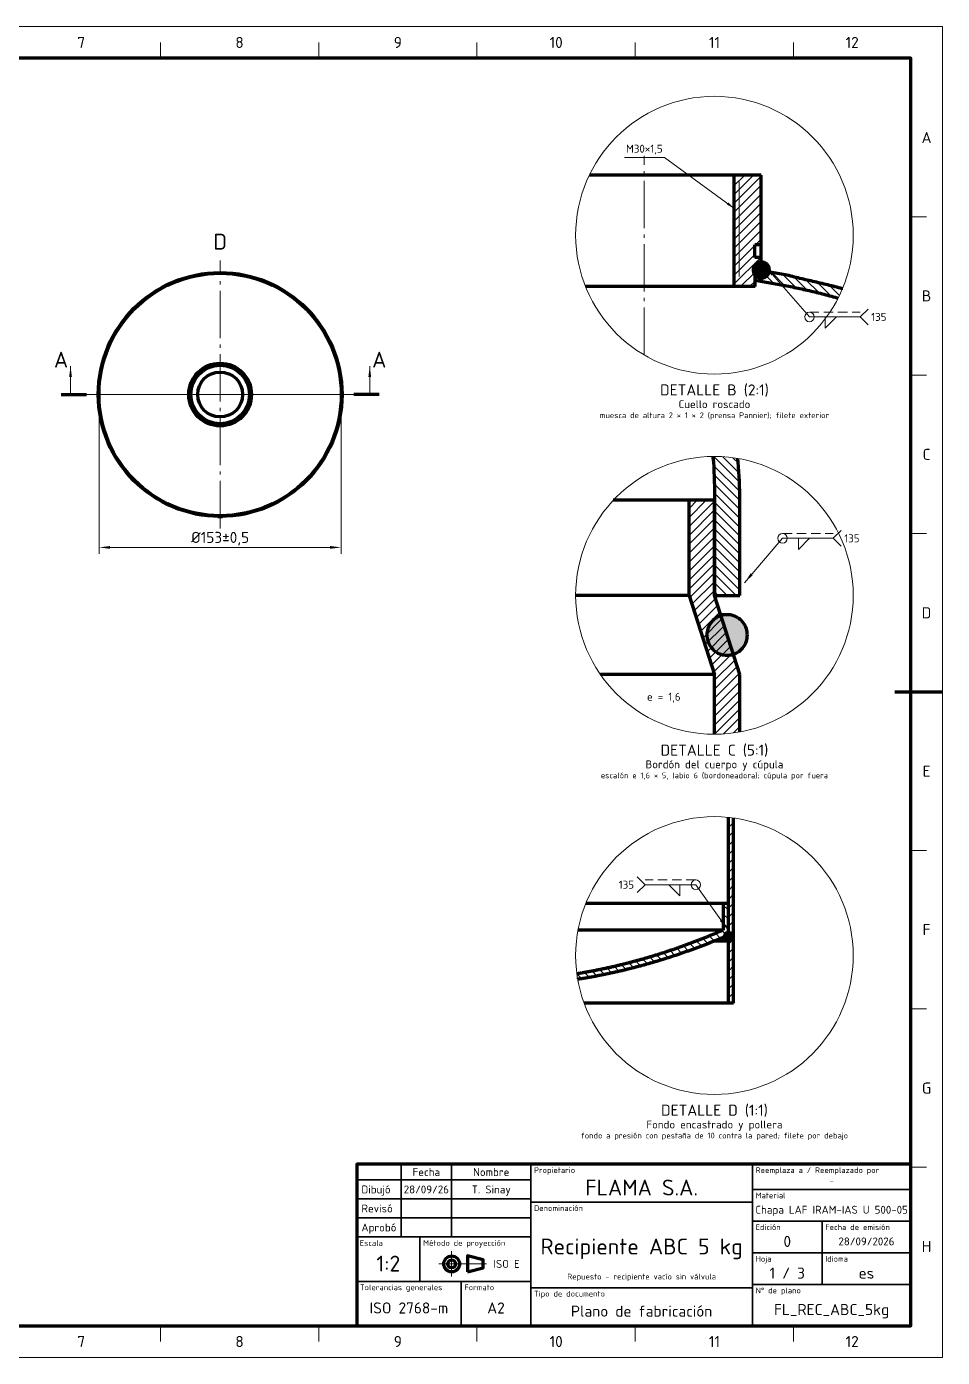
# Model space of a CAD drawing. Header units: millimetres. Extents: x 0 to 1554, y 0 to 420.
# Drawn here: x 304.7 to 594, y 0 to 420 of the extents above; entities that cross this region are included whole.
import ezdxf
from ezdxf.enums import TextEntityAlignment as Align

# ---------------------------------------------------------------- set-up
doc = ezdxf.new("R2010")
doc.units = ezdxf.units.MM
doc.linetypes.add('IRAM-F-TRAZO-PUNTO', pattern=[20, 15, -2, 1, -2])
doc.linetypes.add('ISO02-TRAZOS', pattern=[4.5, 3, -1.5])
for name, color, linetype, lineweight in [('01-VISIBLE', 7, 'CONTINUOUS', 70), ('03-EJE', 1, 'IRAM-F-TRAZO-PUNTO', 18), ('04-COTA', 3, 'CONTINUOUS', 18), ('05-RAYADO', 8, 'CONTINUOUS', 18), ('06-TEXTO', 7, 'CONTINUOUS', 25), ('07-RECUADRO', 7, 'CONTINUOUS', 70), ('08-FINA', 5, 'CONTINUOUS', 18), ('10-ROTULO', 7, 'CONTINUOUS', 35), ('11-TEXTO-ROTULO', 7, 'CONTINUOUS', 25), ('12-SOLDADURA', 6, 'CONTINUOUS', 18)]:
    doc.layers.add(name, color=color, linetype=linetype, lineweight=lineweight)
doc.styles.add('ISO3098', font='isocpeur.ttf')
doc.dimstyles.new('FLAMA-IRAM', dxfattribs={"dimtxt": 3.5, "dimasz": 3.5, "dimexe": 2, "dimexo": 1.5, "dimgap": 1, "dimtad": 1, "dimdec": 1, "dimtxsty": 'ISO3098', "dimblk": 'IRAM_FLECHA', "dimblk1": 'IRAM_FLECHA', "dimblk2": 'IRAM_FLECHA', "dimcen": 2.5, "dimclrd": 256, "dimclre": 256, "dimclrt": 256, "dimazin": 3, "dimtfac": 1, "dimtmove": 0, "dimatfit": 3, "dimlwd": 18, "dimlwe": 18})

# ---------------------------------------------------------------- blocks, each defined once
blk = doc.blocks.new('IRAM_FLECHA')
blk.add_solid([(0, 0), (-1, 0.125), (-1, -0.125)])

msp = doc.modelspace()

# ---------------------------------------------------------------- hatches: boundary and pattern name
at = {"layer": '05-RAYADO'}
h = msp.add_hatch(dxfattribs=at)
h.set_pattern_fill('ANSI31', scale=0.62992)
h.paths.add_polyline_path([(534.82, 343.167), (534.82, 337.943), (528.176, 337.943), (528.176, 373.167), (536.8, 373.167), (536.8, 351.167), (534.8, 351.167), (534.8, 347.167), (536.8, 347.167), (536.8, 343.167)])
h = msp.add_hatch(color=7, dxfattribs=at)
h.dxf.hatch_style = 1
h.paths.add_polyline_path([(539.328, 342.766), (539.235, 342.376), (539.081, 342.004), (538.871, 341.662), (538.61, 341.356), (538.305, 341.096), (537.962, 340.886), (537.591, 340.732), (537.2, 340.638), (536.8, 340.607), (536.4, 340.638), (536.009, 340.732), (535.638, 340.886), (535.295, 341.096), (534.99, 341.356), (534.729, 341.662), (534.519, 342.004), (534.365, 342.376), (534.272, 342.766), (534.24, 343.167), (534.272, 343.567), (534.365, 343.958), (534.519, 344.329), (534.729, 344.671), (534.99, 344.977), (535.295, 345.238), (535.638, 345.448), (536.009, 345.601), (536.4, 345.695), (536.8, 345.727), (537.2, 345.695), (537.591, 345.601), (537.962, 345.448), (538.305, 345.238), (538.61, 344.977), (538.871, 344.671), (539.081, 344.329), (539.235, 343.958), (539.328, 343.567), (539.36, 343.167)])
h = msp.add_hatch(dxfattribs=at)
h.set_pattern_fill('ANSI31', scale=0.62992, angle=90)
h.paths.add_polyline_path([(561.048, 334.34), (560.662, 334.448), (560.276, 334.555), (559.889, 334.662), (559.503, 334.767), (559.116, 334.872), (558.729, 334.976), (558.341, 335.08), (557.954, 335.182), (557.566, 335.284), (557.178, 335.385), (556.79, 335.485), (556.402, 335.585), (556.014, 335.684), (555.625, 335.782), (555.236, 335.879), (554.847, 335.976), (554.458, 336.072), (554.068, 336.167), (553.679, 336.262), (553.289, 336.355), (552.899, 336.448), (552.509, 336.54), (552.119, 336.632), (551.728, 336.723), (551.338, 336.813), (550.947, 336.902), (550.556, 336.99), (550.165, 337.078), (549.774, 337.165), (549.382, 337.252), (548.991, 337.337), (548.599, 337.422), (548.207, 337.506), (547.815, 337.59), (547.423, 337.673), (547.03, 337.755), (546.638, 337.836), (546.245, 337.916), (545.852, 337.996), (545.459, 338.075), (545.066, 338.154), (544.673, 338.231), (544.28, 338.308), (543.886, 338.385), (543.493, 338.46), (543.099, 338.535), (542.705, 338.609), (542.311, 338.683), (541.917, 338.755), (541.522, 338.827), (541.128, 338.898), (540.733, 338.969), (540.338, 339.039), (539.944, 339.108), (539.549, 339.176), (539.154, 339.244), (538.758, 339.311), (538.363, 339.377), (537.968, 339.443), (537.572, 339.508), (537.176, 339.572), (536.781, 339.636), (536.385, 339.698), (535.989, 339.761), (535.593, 339.822), (535.196, 339.883), (534.8, 339.943), (534.8, 343.167), (535.205, 343.106), (535.61, 343.046), (536.014, 342.985), (536.419, 342.925), (536.824, 342.864), (537.228, 342.803), (537.633, 342.742), (538.038, 342.681), (538.442, 342.619), (538.847, 342.558), (539.252, 342.496), (539.656, 342.434), (540.061, 342.371), (540.465, 342.309), (540.869, 342.246), (541.274, 342.182), (541.678, 342.118), (542.082, 342.053), (542.486, 341.988), (542.89, 341.922), (543.293, 341.854), (543.697, 341.785), (544.1, 341.714), (544.502, 341.64), (544.904, 341.562), (545.305, 341.478), (545.703, 341.384), (546.098, 341.276), (546.49, 341.16), (546.884, 341.048), (547.279, 340.942), (547.676, 340.842), (548.074, 340.745), (548.472, 340.65), (548.87, 340.556), (549.269, 340.464), (549.667, 340.371), (550.066, 340.28), (550.465, 340.188), (550.864, 340.097), (551.263, 340.006), (551.662, 339.915), (552.061, 339.823), (552.46, 339.732), (552.859, 339.641), (553.258, 339.549), (553.657, 339.458), (554.055, 339.366), (554.454, 339.273), (554.853, 339.181), (555.251, 339.088), (555.65, 338.994), (556.048, 338.9), (556.446, 338.805), (556.844, 338.71), (557.242, 338.615), (557.64, 338.518), (558.037, 338.421), (558.435, 338.323), (558.832, 338.224), (559.229, 338.124), (559.625, 338.023), (560.022, 337.92), (560.418, 337.817), (560.813, 337.713), (561.209, 337.607), (561.604, 337.5), (561.999, 337.392), (562.393, 337.283), (562.444, 337.269), (562.073, 336.404), (561.625, 335.426), (561.153, 334.459), (561.086, 334.33)])
h = msp.add_hatch(dxfattribs=at)
h.set_pattern_fill('ANSI31', scale=0.62992, angle=90)
h.paths.add_polyline_path([(530, 240.5), (522, 240.5), (522, 270.5), (521.999, 271.502), (521.995, 272.504), (521.988, 273.506), (521.977, 274.508), (521.962, 275.51), (521.943, 276.512), (521.918, 277.514), (521.886, 278.516), (521.847, 279.517), (521.799, 280.518), (521.74, 281.518), (521.67, 282.518), (521.586, 283.517), (521.505, 284.327), (522, 284.333), (523.076, 284.32), (524.151, 284.281), (525.225, 284.215), (526.296, 284.122), (527.366, 284.004), (528.432, 283.859), (529.434, 283.698), (529.512, 282.765), (529.59, 281.745), (529.661, 280.724), (529.726, 279.703), (529.783, 278.681), (529.834, 277.659), (529.878, 276.637), (529.915, 275.615), (529.946, 274.592), (529.97, 273.569), (529.986, 272.546), (529.997, 271.523), (530, 270.5)])
h = msp.add_hatch(dxfattribs=at)
h.set_pattern_fill('ANSI31', scale=0.62992)
h.paths.add_polyline_path([(530, 197.406), (529.494, 197.312), (528.432, 197.141), (527.366, 196.996), (526.296, 196.878), (525.225, 196.785), (524.151, 196.719), (523.076, 196.68), (522, 196.667), (522, 215.5), (514, 240.5), (514, 270.5), (522, 270.5), (522, 240.5), (530, 215.5)])
h = msp.add_hatch(color=7, dxfattribs=at)
h.dxf.hatch_style = 1
h.paths.add_polyline_path([(532.321, 226.999), (532.087, 226.022), (531.702, 225.094), (531.178, 224.238), (530.525, 223.475), (529.762, 222.822), (528.906, 222.298), (527.978, 221.913), (527.001, 221.679), (526, 221.6), (524.999, 221.679), (524.022, 221.913), (523.094, 222.298), (522.238, 222.822), (521.475, 223.475), (520.822, 224.238), (520.298, 225.094), (519.913, 226.022), (519.679, 226.999), (519.6, 228), (519.679, 229.001), (519.913, 229.978), (520.298, 230.906), (520.822, 231.762), (521.475, 232.525), (522.238, 233.178), (523.094, 233.702), (524.022, 234.087), (524.999, 234.321), (526, 234.4), (527.001, 234.321), (527.978, 234.087), (528.906, 233.702), (529.762, 233.178), (530.525, 232.525), (531.178, 231.762), (531.702, 230.906), (532.087, 229.978), (532.321, 229.001), (532.4, 228)])
h = msp.add_hatch(dxfattribs=at)
h.set_pattern_fill('ANSI31', scale=0.62992)
h.paths.add_polyline_path([(528, 111.783), (526.4, 111.783), (526.4, 170.444), (527.366, 170.337), (528, 170.251)])
h = msp.add_hatch(dxfattribs=at)
h.set_pattern_fill('ANSI31', scale=0.62992, angle=90)
h.paths.add_polyline_path([(526.216, 133.205), (526.031, 133.126), (525.847, 133.048), (525.663, 132.97), (525.478, 132.892), (525.294, 132.814), (525.109, 132.736), (524.924, 132.659), (524.739, 132.582), (524.554, 132.505), (524.37, 132.428), (524.185, 132.351), (523.999, 132.274), (523.814, 132.198), (523.629, 132.121), (523.444, 132.045), (523.258, 131.969), (523.073, 131.893), (522.888, 131.818), (522.702, 131.742), (522.516, 131.667), (522.331, 131.592), (522.145, 131.517), (521.959, 131.442), (521.773, 131.368), (521.587, 131.293), (521.401, 131.219), (521.215, 131.145), (521.029, 131.071), (520.843, 130.997), (520.656, 130.924), (520.47, 130.85), (520.284, 130.777), (520.097, 130.704), (519.911, 130.631), (519.724, 130.558), (519.537, 130.486), (519.35, 130.413), (519.164, 130.341), (518.977, 130.269), (518.79, 130.197), (518.603, 130.125), (518.416, 130.054), (518.228, 129.983), (518.041, 129.911), (517.854, 129.84), (517.666, 129.77), (517.479, 129.699), (517.291, 129.628), (517.104, 129.558), (516.916, 129.488), (516.729, 129.418), (516.541, 129.348), (516.353, 129.279), (516.165, 129.209), (515.977, 129.14), (515.789, 129.071), (515.601, 129.002), (515.413, 128.934), (515.225, 128.865), (515.036, 128.797), (514.848, 128.728), (514.659, 128.66), (514.471, 128.593), (514.282, 128.525), (514.094, 128.458), (513.905, 128.39), (513.716, 128.323), (513.528, 128.256), (513.339, 128.19), (513.15, 128.123), (512.961, 128.057), (512.772, 127.991), (512.583, 127.925), (512.393, 127.859), (512.204, 127.793), (512.015, 127.728), (511.825, 127.662), (511.636, 127.597), (511.447, 127.532), (511.257, 127.468), (511.067, 127.403), (510.878, 127.339), (510.688, 127.275), (510.498, 127.211), (510.308, 127.147), (510.118, 127.083), (509.928, 127.02), (509.738, 126.957), (509.548, 126.894), (509.358, 126.831), (509.168, 126.768), (508.977, 126.705), (508.787, 126.643), (508.596, 126.581), (508.406, 126.519), (508.215, 126.457), (508.025, 126.396), (507.834, 126.334), (507.643, 126.273), (507.453, 126.212), (507.262, 126.151), (507.071, 126.091), (506.88, 126.03), (506.689, 125.97), (506.498, 125.91), (506.307, 125.85), (506.115, 125.791), (505.924, 125.731), (505.733, 125.672), (505.541, 125.613), (505.35, 125.554), (505.158, 125.495), (504.967, 125.436), (504.775, 125.378), (504.583, 125.32), (504.392, 125.262), (504.2, 125.204), (504.008, 125.147), (503.816, 125.089), (503.624, 125.032), (503.432, 124.975), (503.24, 124.918), (503.048, 124.862), (502.856, 124.805), (502.663, 124.749), (502.471, 124.693), (502.279, 124.637), (502.086, 124.582), (501.894, 124.526), (501.701, 124.471), (501.509, 124.416), (501.316, 124.361), (501.123, 124.306), (500.931, 124.252), (500.738, 124.198), (500.545, 124.144), (500.352, 124.09), (500.159, 124.036), (499.966, 123.983), (499.773, 123.929), (499.58, 123.876), (499.386, 123.823), (499.193, 123.771), (499, 123.718), (498.806, 123.666), (498.613, 123.614), (498.42, 123.562), (498.226, 123.51), (498.032, 123.459), (497.839, 123.407), (497.645, 123.356), (497.451, 123.306), (497.258, 123.255), (497.064, 123.204), (496.87, 123.154), (496.676, 123.104), (496.482, 123.054), (496.288, 123.004), (496.094, 122.955), (495.9, 122.906), (495.705, 122.857), (495.511, 122.808), (495.317, 122.759), (495.122, 122.711), (494.928, 122.662), (494.734, 122.614), (494.539, 122.566), (494.345, 122.519), (494.15, 122.471), (493.955, 122.424), (493.761, 122.377), (493.566, 122.33), (493.371, 122.283), (493.176, 122.237), (492.981, 122.191), (492.786, 122.145), (492.591, 122.099), (492.396, 122.053), (492.201, 122.008), (492.006, 121.963), (491.811, 121.918), (491.616, 121.873), (491.42, 121.828), (491.225, 121.784), (491.03, 121.74), (490.834, 121.696), (490.639, 121.652), (490.443, 121.609), (490.248, 121.565), (490.052, 121.522), (489.856, 121.479), (489.661, 121.437), (489.465, 121.394), (489.269, 121.352), (489.073, 121.31), (488.877, 121.268), (488.681, 121.226), (488.485, 121.185), (488.289, 121.143), (488.093, 121.102), (487.897, 121.062), (487.701, 121.021), (487.505, 120.981), (487.309, 120.94), (487.112, 120.9), (486.916, 120.861), (486.72, 120.821), (486.523, 120.782), (486.327, 120.743), (486.13, 120.704), (485.934, 120.665), (485.737, 120.626), (485.541, 120.588), (485.344, 120.55), (485.147, 120.512), (484.95, 120.475), (484.754, 120.437), (484.557, 120.4), (484.36, 120.363), (484.163, 120.326), (483.966, 120.29), (483.769, 120.253), (483.572, 120.217), (483.375, 120.181), (483.178, 120.145), (482.981, 120.11), (482.784, 120.075), (482.586, 120.039), (482.389, 120.005), (482.192, 119.97), (481.995, 119.936), (481.797, 119.901), (481.6, 119.867), (481.402, 119.833), (481.205, 119.8), (481.007, 119.767), (480.81, 119.733), (480.612, 119.701), (480.415, 119.668), (480.217, 119.635), (480.019, 119.603), (479.822, 119.571), (479.624, 119.539), (479.426, 119.508), (479.228, 119.476), (479.03, 119.445), (478.832, 119.414), (478.801, 119.409), (478.641, 120.402), (478.551, 121.063), (478.642, 121.077), (478.84, 121.109), (479.038, 121.142), (479.236, 121.174), (479.433, 121.207), (479.631, 121.24), (479.829, 121.273), (480.026, 121.307), (480.224, 121.34), (480.421, 121.374), (480.619, 121.408), (480.816, 121.443), (481.014, 121.477), (481.211, 121.512), (481.409, 121.547), (481.606, 121.582), (481.803, 121.618), (482, 121.654), (482.198, 121.69), (482.395, 121.726), (482.592, 121.762), (482.789, 121.799), (482.986, 121.836), (483.183, 121.873), (483.38, 121.91), (483.577, 121.947), (483.774, 121.985), (483.97, 122.023), (484.167, 122.061), (484.364, 122.1), (484.561, 122.138), (484.757, 122.177), (484.954, 122.216), (485.15, 122.255), (485.347, 122.295), (485.543, 122.335), (485.74, 122.375), (485.936, 122.415), (486.133, 122.455), (486.329, 122.496), (486.525, 122.537), (486.721, 122.578), (486.917, 122.619), (487.114, 122.66), (487.31, 122.702), (487.506, 122.744), (487.702, 122.786), (487.897, 122.828), (488.093, 122.871), (488.289, 122.914), (488.485, 122.957), (488.681, 123), (488.876, 123.043), (489.072, 123.087), (489.268, 123.131), (489.463, 123.175), (489.659, 123.219), (489.854, 123.264), (490.049, 123.309), (490.245, 123.354), (490.44, 123.399), (490.635, 123.444), (490.83, 123.49), (491.025, 123.536), (491.221, 123.582), (491.416, 123.628), (491.611, 123.674), (491.806, 123.721), (492, 123.768), (492.195, 123.815), (492.39, 123.862), (492.585, 123.91), (492.779, 123.958), (492.974, 124.006), (493.169, 124.054), (493.363, 124.102), (493.558, 124.151), (493.752, 124.2), (493.946, 124.249), (494.141, 124.298), (494.335, 124.347), (494.529, 124.397), (494.723, 124.447), (494.917, 124.497), (495.111, 124.547), (495.305, 124.598), (495.499, 124.648), (495.693, 124.699), (495.887, 124.75), (496.081, 124.802), (496.274, 124.853), (496.468, 124.905), (496.662, 124.957), (496.855, 125.009), (497.049, 125.062), (497.242, 125.114), (497.435, 125.167), (497.629, 125.22), (497.822, 125.273), (498.015, 125.327), (498.208, 125.38), (498.401, 125.434), (498.594, 125.488), (498.787, 125.542), (498.98, 125.597), (499.173, 125.651), (499.366, 125.706), (499.559, 125.761), (499.751, 125.816), (499.944, 125.872), (500.136, 125.928), (500.329, 125.983), (500.521, 126.04), (500.714, 126.096), (500.906, 126.152), (501.098, 126.209), (501.29, 126.266), (501.483, 126.323), (501.675, 126.38), (501.867, 126.438), (502.059, 126.495), (502.251, 126.553), (502.442, 126.611), (502.634, 126.67), (502.826, 126.728), (503.018, 126.787), (503.209, 126.846), (503.401, 126.905), (503.592, 126.964), (503.784, 127.024), (503.975, 127.083), (504.166, 127.143), (504.357, 127.203), (504.549, 127.264), (504.74, 127.324), (504.931, 127.385), (505.122, 127.446), (505.313, 127.507), (505.503, 127.568), (505.694, 127.63), (505.885, 127.691), (506.076, 127.753), (506.266, 127.815), (506.457, 127.877), (506.647, 127.94), (506.838, 128.002), (507.028, 128.065), (507.218, 128.128), (507.408, 128.192), (507.599, 128.255), (507.789, 128.319), (507.979, 128.382), (508.169, 128.446), (508.358, 128.511), (508.548, 128.575), (508.738, 128.64), (508.928, 128.704), (509.117, 128.769), (509.307, 128.834), (509.496, 128.9), (509.686, 128.965), (509.875, 129.031), (510.064, 129.097), (510.254, 129.163), (510.443, 129.229), (510.632, 129.296), (510.821, 129.363), (511.01, 129.429), (511.199, 129.496), (511.388, 129.564), (511.576, 129.631), (511.765, 129.699), (511.954, 129.767), (512.142, 129.835), (512.331, 129.903), (512.519, 129.971), (512.707, 130.04), (512.896, 130.108), (513.084, 130.177), (513.272, 130.246), (513.46, 130.316), (513.648, 130.385), (513.836, 130.455), (514.024, 130.525), (514.212, 130.595), (514.4, 130.665), (514.587, 130.735), (514.775, 130.806), (514.962, 130.877), (515.15, 130.948), (515.337, 131.019), (515.525, 131.09), (515.712, 131.162), (515.899, 131.233), (516.086, 131.305), (516.273, 131.377), (516.46, 131.45), (516.647, 131.522), (516.834, 131.595), (517.021, 131.667), (517.207, 131.74), (517.394, 131.813), (517.58, 131.887), (517.767, 131.96), (517.953, 132.034), (518.14, 132.108), (518.326, 132.182), (518.512, 132.256), (518.698, 132.33), (518.884, 132.405), (519.07, 132.48), (519.256, 132.555), (519.442, 132.63), (519.628, 132.705), (519.814, 132.78), (519.999, 132.856), (520.185, 132.932), (520.37, 133.008), (520.556, 133.084), (520.741, 133.16), (520.926, 133.237), (521.111, 133.314), (521.297, 133.39), (521.482, 133.467), (521.667, 133.545), (521.851, 133.622), (522.036, 133.7), (522.221, 133.777), (522.406, 133.855), (522.59, 133.933), (522.775, 134.011), (522.959, 134.09), (523.144, 134.168), (523.328, 134.247), (523.512, 134.326), (523.696, 134.405), (523.881, 134.484), (524.065, 134.564), (524.249, 134.643), (524.432, 134.723), (524.616, 134.803), (524.8, 134.883), (524.8, 143.283), (526.4, 143.283), (526.4, 133.283)])
h = msp.add_hatch(color=7, dxfattribs=at)
h.dxf.hatch_style = 1
h.paths.add_polyline_path([(527.664, 132.583), (527.617, 132.388), (527.54, 132.202), (527.436, 132.031), (527.305, 131.878), (527.152, 131.748), (526.981, 131.643), (526.796, 131.566), (526.6, 131.519), (526.4, 131.503), (526.2, 131.519), (526.004, 131.566), (525.819, 131.643), (525.648, 131.748), (525.495, 131.878), (525.364, 132.031), (525.26, 132.202), (525.183, 132.388), (525.136, 132.583), (525.12, 132.783), (525.136, 132.984), (525.183, 133.179), (525.26, 133.364), (525.364, 133.536), (525.495, 133.688), (525.648, 133.819), (525.819, 133.924), (526.004, 134.001), (526.2, 134.048), (526.4, 134.063), (526.6, 134.048), (526.796, 134.001), (526.981, 133.924), (527.152, 133.819), (527.305, 133.688), (527.436, 133.536), (527.54, 133.364), (527.617, 133.179), (527.664, 132.984), (527.68, 132.783)])
at = {"layer": '08-FINA'}
h = msp.add_hatch(color=7, dxfattribs=at)
h.dxf.hatch_style = 1
h.paths.add_polyline_path([(528.176, 362.667), (526.389, 364.461), (525.919, 363.814)])
h = msp.add_hatch(color=7, dxfattribs=at)
h.dxf.hatch_style = 1
h.paths.add_polyline_path([(538, 344.367), (539.976, 341.445), (540.634, 342.021)])
h = msp.add_hatch(color=7, dxfattribs=at)
h.dxf.hatch_style = 1
h.paths.add_polyline_path([(318.625, 312.886), (318.188, 309.386), (319.062, 309.386)])
h = msp.add_hatch(color=7, dxfattribs=at)
h.dxf.hatch_style = 1
h.paths.add_polyline_path([(413.125, 312.886), (412.688, 309.386), (413.562, 309.386)])
h = msp.add_hatch(color=7, dxfattribs=at)
h.dxf.hatch_style = 1
h.paths.add_polyline_path([(531.5, 244.5), (534.11, 246.873), (533.446, 247.442)])
h = msp.add_hatch(color=7, dxfattribs=at)
h.dxf.hatch_style = 1
h.paths.add_polyline_path([(526.1, 135.183), (524.422, 138.286), (523.71, 137.777)])

# ---------------------------------------------------------------- linework, layer by layer
at = {"layer": '01-VISIBLE'}
for p, q in [((365.125, 265.396), (365.125, 265.403)), ((365.125, 265.396), (366.625, 265.396)), ((366.625, 265.396), (366.625, 265.403))]:
    msp.add_line(p, q, dxfattribs=at)
for points in [[(528.176, 373.167), (527.572, 373.167), (526.969, 373.167), (526.365, 373.167), (525.761, 373.167), (525.157, 373.167), (524.554, 373.167), (523.95, 373.167), (523.346, 373.167), (522.742, 373.167), (522.139, 373.167), (521.535, 373.167), (520.931, 373.167), (520.327, 373.167), (519.724, 373.167), (519.12, 373.167), (518.516, 373.167), (517.912, 373.167), (517.309, 373.167), (516.705, 373.167), (516.101, 373.167), (515.497, 373.167), (514.894, 373.167), (514.29, 373.167), (513.686, 373.167), (513.082, 373.167), (512.479, 373.167), (511.875, 373.167), (511.271, 373.167), (510.667, 373.167), (510.064, 373.167), (509.46, 373.167), (508.856, 373.167), (508.252, 373.167), (507.649, 373.167), (507.045, 373.167), (506.441, 373.167), (505.837, 373.167), (505.234, 373.167), (504.63, 373.167), (504.026, 373.167), (503.422, 373.167), (502.819, 373.167), (502.215, 373.167), (501.611, 373.167), (501.007, 373.167), (500.404, 373.167), (499.8, 373.167), (499.196, 373.167), (498.593, 373.167), (497.989, 373.167), (497.385, 373.167), (496.781, 373.167), (496.178, 373.167), (495.574, 373.167), (494.97, 373.167), (494.366, 373.167), (493.763, 373.167), (493.159, 373.167), (492.555, 373.167), (491.951, 373.167), (491.348, 373.167), (490.744, 373.167), (490.14, 373.167), (489.536, 373.167), (488.933, 373.167), (488.329, 373.167), (487.725, 373.167), (487.121, 373.167), (486.518, 373.167), (485.914, 373.167), (485.31, 373.167), (484.706, 373.167), (484.103, 373.167), (483.499, 373.167), (482.895, 373.167), (482.501, 373.167)], [(536.8, 373.167), (528.176, 373.167)], [(528.176, 373.167), (528.176, 337.943)], [(536.8, 351.167), (536.8, 373.167)], [(534.8, 347.167), (534.8, 351.167)], [(536.8, 351.167), (534.8, 351.167)], [(536.746, 347.167), (536.746, 351.167)], [(536.8, 345.727), (536.599, 345.719), (536.4, 345.695), (536.202, 345.656), (536.009, 345.601), (535.82, 345.532), (535.638, 345.448), (535.462, 345.349), (535.295, 345.238), (535.137, 345.113), (534.99, 344.977), (534.853, 344.829), (534.729, 344.671), (534.617, 344.504), (534.519, 344.329), (534.435, 344.146), (534.365, 343.958), (534.311, 343.764), (534.272, 343.567), (534.248, 343.368), (534.24, 343.167), (534.248, 342.966), (534.272, 342.766), (534.311, 342.569), (534.365, 342.376), (534.435, 342.187), (534.519, 342.004), (534.617, 341.829), (534.729, 341.662), (534.853, 341.504), (534.99, 341.356), (535.137, 341.22), (535.295, 341.096), (535.462, 340.984), (535.638, 340.886), (535.82, 340.802), (536.009, 340.732), (536.202, 340.677), (536.4, 340.638), (536.599, 340.615), (536.8, 340.607)], [(536.8, 347.167), (534.8, 347.167)], [(536.8, 343.167), (536.8, 347.167)], [(539.36, 343.167), (539.352, 343.368), (539.328, 343.567), (539.289, 343.764), (539.235, 343.958), (539.165, 344.146), (539.081, 344.329), (538.983, 344.504), (538.871, 344.671), (538.747, 344.829), (538.61, 344.977), (538.463, 345.113), (538.305, 345.238), (538.138, 345.349), (537.962, 345.448), (537.78, 345.532), (537.591, 345.601), (537.398, 345.656), (537.2, 345.695), (537.001, 345.719), (536.8, 345.727)], [(562.444, 337.269), (562.439, 337.27), (561.859, 337.43), (561.278, 337.588), (560.697, 337.743), (560.115, 337.896), (559.532, 338.046), (558.949, 338.194), (558.365, 338.34), (557.78, 338.484), (557.195, 338.626), (556.61, 338.766), (556.025, 338.906), (555.439, 339.044), (554.853, 339.181), (554.267, 339.317), (553.68, 339.452), (553.094, 339.587), (552.507, 339.722), (551.92, 339.856), (551.333, 339.99), (550.747, 340.124), (550.16, 340.258), (549.574, 340.393), (548.987, 340.529), (548.401, 340.667), (547.816, 340.808), (547.233, 340.954), (546.652, 341.113), (546.075, 341.283), (545.492, 341.435), (544.904, 341.562), (544.313, 341.675), (543.721, 341.781), (543.127, 341.882), (542.534, 341.98), (541.939, 342.076), (541.345, 342.171), (540.75, 342.264), (540.156, 342.357), (539.561, 342.448), (538.966, 342.539), (538.371, 342.63), (537.776, 342.72), (537.181, 342.81), (536.586, 342.9), (535.99, 342.989), (535.395, 343.078), (534.8, 343.167)], [(534.8, 343.167), (534.8, 339.943)], [(534.82, 337.943), (534.82, 343.167)], [(536.8, 343.167), (534.82, 343.167)], [(536.8, 340.607), (537.001, 340.615), (537.2, 340.638), (537.398, 340.677), (537.591, 340.732), (537.78, 340.802), (537.962, 340.886), (538.138, 340.984), (538.305, 341.096), (538.463, 341.22), (538.61, 341.356), (538.747, 341.504), (538.871, 341.662), (538.983, 341.829), (539.081, 342.004), (539.165, 342.187), (539.235, 342.376), (539.289, 342.569), (539.328, 342.766), (539.352, 342.966), (539.36, 343.167)], [(528.176, 337.943), (527.572, 337.943), (526.969, 337.943), (526.365, 337.943), (525.761, 337.943), (525.157, 337.943), (524.554, 337.943), (523.95, 337.943), (523.346, 337.943), (522.742, 337.943), (522.139, 337.943), (521.535, 337.943), (520.931, 337.943), (520.327, 337.943), (519.724, 337.943), (519.12, 337.943), (518.516, 337.943), (517.912, 337.943), (517.309, 337.943), (516.705, 337.943), (516.101, 337.943), (515.497, 337.943), (514.894, 337.943), (514.29, 337.943), (513.686, 337.943), (513.082, 337.943), (512.479, 337.943), (511.875, 337.943), (511.271, 337.943), (510.667, 337.943), (510.064, 337.943), (509.46, 337.943), (508.856, 337.943), (508.252, 337.943), (507.649, 337.943), (507.045, 337.943), (506.441, 337.943), (505.837, 337.943), (505.234, 337.943), (504.63, 337.943), (504.026, 337.943), (503.422, 337.943), (502.819, 337.943), (502.215, 337.943), (501.611, 337.943), (501.007, 337.943), (500.404, 337.943), (499.8, 337.943), (499.196, 337.943), (498.593, 337.943), (497.989, 337.943), (497.385, 337.943), (496.781, 337.943), (496.178, 337.943), (495.574, 337.943), (494.97, 337.943), (494.366, 337.943), (493.763, 337.943), (493.159, 337.943), (492.555, 337.943), (491.951, 337.943), (491.348, 337.943), (490.744, 337.943), (490.14, 337.943), (489.536, 337.943), (488.933, 337.943), (488.329, 337.943), (487.725, 337.943), (487.121, 337.943), (486.518, 337.943), (485.914, 337.943), (485.31, 337.943), (484.706, 337.943), (484.103, 337.943), (483.499, 337.943), (482.895, 337.943), (482.291, 337.943), (481.688, 337.943), (481.283, 337.943)], [(534.82, 337.943), (528.176, 337.943)], [(534.8, 339.943), (535.394, 339.852), (535.989, 339.761), (536.583, 339.667), (537.176, 339.572), (537.77, 339.476), (538.363, 339.377), (538.956, 339.278), (539.549, 339.176), (540.141, 339.074), (540.733, 338.969), (541.325, 338.863), (541.917, 338.755), (542.508, 338.646), (543.099, 338.535), (543.689, 338.423), (544.28, 338.308), (544.87, 338.193), (545.459, 338.075), (546.049, 337.956), (546.638, 337.836), (547.227, 337.714), (547.815, 337.59), (548.403, 337.464), (548.991, 337.337), (549.578, 337.209), (550.165, 337.078), (550.752, 336.946), (551.338, 336.813), (551.924, 336.677), (552.509, 336.54), (553.094, 336.402), (553.679, 336.262), (554.263, 336.12), (554.847, 335.976), (555.431, 335.831), (556.014, 335.684), (556.596, 335.535), (557.178, 335.385), (557.76, 335.233), (558.341, 335.08), (558.922, 334.924), (559.503, 334.767), (560.083, 334.608), (560.662, 334.448), (561.086, 334.329)], [(521.504, 284.327), (521.538, 284.015), (521.67, 282.518), (521.771, 281.018), (521.847, 279.517), (521.903, 278.015), (521.943, 276.512), (521.97, 275.009), (521.988, 273.506), (521.997, 272.003), (522, 270.5)], [(530, 270.5), (529.993, 272.005), (529.971, 273.509), (529.934, 275.013), (529.883, 276.517), (529.817, 278.02), (529.736, 279.523), (529.641, 281.024), (529.531, 282.525), (529.433, 283.698)], [(514, 270.5), (512.167, 270.5), (510.335, 270.5), (508.502, 270.5), (506.67, 270.5), (504.837, 270.5), (503.005, 270.5), (501.172, 270.5), (499.34, 270.5), (497.507, 270.5), (495.675, 270.5), (493.842, 270.5), (492.01, 270.5), (490.177, 270.5), (490.045, 270.5)], [(522, 270.5), (514, 270.5)], [(514, 240.5), (514, 270.5)], [(522, 240.5), (522, 270.5)], [(522, 270.5), (522, 240.5)], [(530, 240.5), (530, 270.5)], [(514, 240.5), (512.167, 240.5), (510.335, 240.5), (508.502, 240.5), (506.67, 240.5), (504.837, 240.5), (503.005, 240.5), (501.172, 240.5), (499.34, 240.5), (497.507, 240.5), (495.675, 240.5), (493.842, 240.5), (492.01, 240.5), (490.177, 240.5), (488.345, 240.5), (486.512, 240.5), (484.68, 240.5), (482.847, 240.5), (481.015, 240.5), (479.183, 240.5), (478.167, 240.5)], [(514, 240.5), (522, 215.5)], [(530, 215.5), (522, 240.5)], [(522, 240.5), (530, 240.5)], [(526, 234.4), (525.498, 234.38), (524.999, 234.321), (524.506, 234.223), (524.022, 234.087), (523.551, 233.913), (523.094, 233.702), (522.656, 233.457), (522.238, 233.178), (521.844, 232.867), (521.475, 232.525), (521.133, 232.156), (520.822, 231.762), (520.543, 231.344), (520.298, 230.906), (520.087, 230.449), (519.913, 229.978), (519.777, 229.494), (519.679, 229.001), (519.62, 228.502), (519.6, 228), (519.62, 227.498), (519.679, 226.999), (519.777, 226.506), (519.913, 226.022), (520.087, 225.551), (520.298, 225.094), (520.543, 224.656), (520.822, 224.238), (521.133, 223.844), (521.475, 223.475), (521.844, 223.133), (522.238, 222.822), (522.656, 222.543), (523.094, 222.298), (523.551, 222.087), (524.022, 221.913), (524.506, 221.777), (524.999, 221.679), (525.498, 221.62), (526, 221.6)], [(526, 234.4), (525.66, 234.4), (525.318, 234.4), (524.977, 234.4), (524.635, 234.4), (524.294, 234.4), (523.952, 234.4)], [(532.4, 228), (532.38, 228.502), (532.321, 229.001), (532.223, 229.494), (532.087, 229.978), (531.913, 230.449), (531.702, 230.906), (531.457, 231.344), (531.178, 231.762), (530.867, 232.156), (530.525, 232.525), (530.156, 232.867), (529.762, 233.178), (529.344, 233.457), (528.906, 233.702), (528.449, 233.913), (527.978, 234.087), (527.494, 234.223), (527.001, 234.321), (526.502, 234.38), (526, 234.4)], [(526, 221.6), (526.502, 221.62), (527.001, 221.679), (527.494, 221.777), (527.978, 221.913), (528.449, 222.087), (528.906, 222.298), (529.344, 222.543), (529.762, 222.822), (530.156, 223.133), (530.525, 223.475), (530.867, 223.844), (531.178, 224.238), (531.457, 224.656), (531.702, 225.094), (531.913, 225.551), (532.087, 226.022), (532.223, 226.506), (532.321, 226.999), (532.38, 227.498), (532.4, 228)], [(522, 215.5), (520.128, 215.5), (518.255, 215.5), (516.382, 215.5), (514.51, 215.5), (512.638, 215.5), (510.765, 215.5), (508.893, 215.5), (507.02, 215.5), (505.148, 215.5), (503.275, 215.5), (501.402, 215.5), (499.53, 215.5), (497.658, 215.5), (495.785, 215.5), (493.912, 215.5), (492.04, 215.5), (490.168, 215.5), (488.295, 215.5), (486.423, 215.5), (485.998, 215.5)], [(522, 196.667), (522, 215.5)], [(530, 197.406), (530, 215.5)], [(526.4, 111.783), (526.4, 170.444)], [(528, 111.783), (528, 170.251)], [(524.8, 143.283), (524.433, 143.283), (524.067, 143.283), (523.701, 143.283), (523.334, 143.283), (522.967, 143.283), (522.601, 143.283), (522.235, 143.283), (521.868, 143.283), (521.501, 143.283), (521.135, 143.283), (520.769, 143.283), (520.402, 143.283), (520.035, 143.283), (519.669, 143.283), (519.303, 143.283), (518.936, 143.283), (518.57, 143.283), (518.203, 143.283), (517.837, 143.283), (517.47, 143.283), (517.104, 143.283), (516.737, 143.283), (516.37, 143.283), (516.004, 143.283), (515.638, 143.283), (515.271, 143.283), (514.904, 143.283), (514.538, 143.283), (514.172, 143.283), (513.805, 143.283), (513.438, 143.283), (513.072, 143.283), (512.706, 143.283), (512.339, 143.283), (511.973, 143.283), (511.606, 143.283), (511.24, 143.283), (510.873, 143.283), (510.507, 143.283), (510.14, 143.283), (509.774, 143.283), (509.407, 143.283), (509.041, 143.283), (508.674, 143.283), (508.308, 143.283), (507.941, 143.283), (507.575, 143.283), (507.208, 143.283), (506.841, 143.283), (506.475, 143.283), (506.108, 143.283), (505.742, 143.283), (505.375, 143.283), (505.009, 143.283), (504.642, 143.283), (504.276, 143.283), (503.909, 143.283), (503.543, 143.283), (503.177, 143.283), (502.81, 143.283), (502.443, 143.283), (502.077, 143.283), (501.711, 143.283), (501.344, 143.283), (500.978, 143.283), (500.611, 143.283), (500.245, 143.283), (499.878, 143.283), (499.512, 143.283), (499.145, 143.283), (498.779, 143.283), (498.412, 143.283), (498.046, 143.283), (497.679, 143.283), (497.312, 143.283), (496.946, 143.283), (496.579, 143.283), (496.213, 143.283), (495.846, 143.283), (495.48, 143.283), (495.113, 143.283), (494.747, 143.283), (494.38, 143.283), (494.014, 143.283), (493.647, 143.283), (493.281, 143.283), (492.914, 143.283), (492.548, 143.283), (492.181, 143.283), (491.815, 143.283), (491.448, 143.283), (491.082, 143.283), (490.716, 143.283), (490.349, 143.283), (489.982, 143.283), (489.616, 143.283), (489.25, 143.283), (488.883, 143.283), (488.517, 143.283), (488.15, 143.283), (487.784, 143.283), (487.417, 143.283), (487.05, 143.283), (486.684, 143.283), (486.317, 143.283), (485.951, 143.283), (485.584, 143.283), (485.218, 143.283), (484.851, 143.283), (484.485, 143.283), (484.118, 143.283), (483.752, 143.283), (483.385, 143.283), (483.019, 143.283), (482.652, 143.283), (482.286, 143.283), (481.919, 143.283), (481.553, 143.283), (481.374, 143.283)], [(526.4, 143.283), (524.8, 143.283)], [(524.8, 143.283), (524.8, 134.883)], [(526.4, 133.283), (526.4, 143.283)], [(524.8, 134.883), (524.524, 134.763), (524.248, 134.643), (523.972, 134.524), (523.695, 134.405), (523.418, 134.286), (523.142, 134.167), (522.865, 134.05), (522.587, 133.932), (522.31, 133.815), (522.033, 133.698), (521.755, 133.582), (521.477, 133.466), (521.199, 133.35), (520.921, 133.235), (520.643, 133.12), (520.364, 133.005), (520.086, 132.891), (519.807, 132.778), (519.528, 132.664), (519.249, 132.552), (518.97, 132.439), (518.69, 132.327), (518.411, 132.215), (518.131, 132.104), (517.851, 131.993), (517.571, 131.883), (517.291, 131.773), (517.01, 131.663), (516.73, 131.554), (516.449, 131.445), (516.168, 131.337), (515.887, 131.229), (515.606, 131.121), (515.325, 131.014), (515.043, 130.907), (514.761, 130.801), (514.48, 130.695), (514.198, 130.589), (513.916, 130.484), (513.633, 130.38), (513.351, 130.275), (513.068, 130.172), (512.786, 130.068), (512.503, 129.965), (512.22, 129.863), (511.936, 129.76), (511.653, 129.659), (511.37, 129.557), (511.086, 129.456), (510.802, 129.356), (510.518, 129.256), (510.234, 129.156), (509.95, 129.057), (509.665, 128.958), (509.381, 128.86), (509.096, 128.762), (508.811, 128.665), (508.526, 128.568), (508.241, 128.471), (507.956, 128.375), (507.67, 128.279), (507.385, 128.184), (507.099, 128.089), (506.813, 127.994), (506.527, 127.9), (506.241, 127.807), (505.955, 127.714), (505.668, 127.621), (505.382, 127.529), (505.095, 127.437), (504.808, 127.346), (504.521, 127.255), (504.234, 127.165), (503.947, 127.075), (503.659, 126.985), (503.372, 126.896), (503.084, 126.807), (502.796, 126.719), (502.508, 126.631), (502.22, 126.544), (501.932, 126.457), (501.643, 126.371), (501.355, 126.285), (501.066, 126.199), (500.777, 126.114), (500.488, 126.03), (500.199, 125.946), (499.91, 125.862), (499.621, 125.779), (499.331, 125.696), (499.042, 125.614), (498.752, 125.532), (498.462, 125.451), (498.172, 125.37), (497.882, 125.29), (497.592, 125.21), (497.301, 125.13), (497.011, 125.051), (496.72, 124.973), (496.429, 124.895), (496.139, 124.817), (495.847, 124.74), (495.556, 124.663), (495.265, 124.587), (494.974, 124.511), (494.682, 124.436), (494.391, 124.362), (494.099, 124.287), (493.807, 124.213), (493.515, 124.14), (493.223, 124.067), (492.931, 123.995), (492.638, 123.923), (492.346, 123.852), (492.053, 123.781), (491.76, 123.71), (491.468, 123.64), (491.175, 123.571), (490.882, 123.502), (490.589, 123.433), (490.295, 123.365), (490.002, 123.298), (489.708, 123.231), (489.415, 123.164), (489.121, 123.098), (488.827, 123.033), (488.533, 122.967), (488.239, 122.903), (487.945, 122.839), (487.651, 122.775), (487.356, 122.712), (487.062, 122.649), (486.767, 122.587), (486.473, 122.526), (486.178, 122.464), (485.883, 122.404), (485.588, 122.344), (485.293, 122.284), (484.998, 122.225), (484.702, 122.166), (484.407, 122.108), (484.112, 122.05), (483.816, 121.993), (483.52, 121.937), (483.225, 121.88), (482.929, 121.825), (482.633, 121.77), (482.337, 121.715), (482.04, 121.661), (481.744, 121.607), (481.448, 121.554), (481.151, 121.502), (480.855, 121.449), (480.558, 121.398), (480.262, 121.347), (479.965, 121.296), (479.668, 121.246), (479.371, 121.197), (479.074, 121.148), (478.777, 121.099), (478.551, 121.063)], [(524.8, 134.883), (524.433, 134.883), (524.067, 134.883), (523.701, 134.883), (523.334, 134.883), (522.967, 134.883), (522.601, 134.883), (522.235, 134.883), (521.868, 134.883), (521.501, 134.883), (521.135, 134.883), (520.769, 134.883), (520.402, 134.883), (520.035, 134.883), (519.669, 134.883), (519.303, 134.883), (518.936, 134.883), (518.57, 134.883), (518.203, 134.883), (517.837, 134.883), (517.47, 134.883), (517.104, 134.883), (516.737, 134.883), (516.37, 134.883), (516.004, 134.883), (515.638, 134.883), (515.271, 134.883), (514.904, 134.883), (514.538, 134.883), (514.172, 134.883), (513.805, 134.883), (513.438, 134.883), (513.072, 134.883), (512.706, 134.883), (512.339, 134.883), (511.973, 134.883), (511.606, 134.883), (511.24, 134.883), (510.873, 134.883), (510.507, 134.883), (510.14, 134.883), (509.774, 134.883), (509.407, 134.883), (509.041, 134.883), (508.674, 134.883), (508.308, 134.883), (507.941, 134.883), (507.575, 134.883), (507.208, 134.883), (506.841, 134.883), (506.475, 134.883), (506.108, 134.883), (505.742, 134.883), (505.375, 134.883), (505.009, 134.883), (504.642, 134.883), (504.276, 134.883), (503.909, 134.883), (503.543, 134.883), (503.177, 134.883), (502.81, 134.883), (502.443, 134.883), (502.077, 134.883), (501.711, 134.883), (501.344, 134.883), (500.978, 134.883), (500.611, 134.883), (500.245, 134.883), (499.878, 134.883), (499.512, 134.883), (499.145, 134.883), (498.779, 134.883), (498.412, 134.883), (498.046, 134.883), (497.679, 134.883), (497.312, 134.883), (496.946, 134.883), (496.579, 134.883), (496.213, 134.883), (495.846, 134.883), (495.48, 134.883), (495.113, 134.883), (494.747, 134.883), (494.38, 134.883), (494.014, 134.883), (493.647, 134.883), (493.281, 134.883), (492.914, 134.883), (492.548, 134.883), (492.181, 134.883), (491.815, 134.883), (491.448, 134.883), (491.082, 134.883), (490.716, 134.883), (490.349, 134.883), (489.982, 134.883), (489.616, 134.883), (489.25, 134.883), (488.883, 134.883), (488.517, 134.883), (488.15, 134.883), (487.784, 134.883), (487.417, 134.883), (487.05, 134.883), (486.684, 134.883), (486.317, 134.883), (485.951, 134.883), (485.584, 134.883), (485.218, 134.883), (484.851, 134.883), (484.485, 134.883), (484.118, 134.883), (483.752, 134.883), (483.385, 134.883), (483.019, 134.883), (482.652, 134.883), (482.286, 134.883), (481.919, 134.883), (481.553, 134.883), (481.187, 134.883), (480.82, 134.883), (480.453, 134.883), (480.087, 134.883), (479.721, 134.883), (479.354, 134.883), (478.987, 134.883), (478.916, 134.883)], [(478.801, 119.409), (478.995, 119.439), (479.291, 119.486), (479.588, 119.533), (479.884, 119.581), (480.18, 119.629), (480.476, 119.678), (480.772, 119.727), (481.068, 119.777), (481.364, 119.827), (481.66, 119.878), (481.955, 119.929), (482.251, 119.98), (482.547, 120.032), (482.842, 120.085), (483.137, 120.138), (483.433, 120.192), (483.728, 120.246), (484.023, 120.3), (484.318, 120.355), (484.613, 120.41), (484.908, 120.466), (485.202, 120.523), (485.497, 120.58), (485.791, 120.637), (486.086, 120.695), (486.38, 120.753), (486.675, 120.812), (486.969, 120.871), (487.263, 120.931), (487.557, 120.991), (487.851, 121.052), (488.144, 121.113), (488.438, 121.175), (488.732, 121.237), (489.025, 121.299), (489.319, 121.362), (489.612, 121.426), (489.905, 121.49), (490.198, 121.554), (490.491, 121.619), (490.784, 121.685), (491.077, 121.751), (491.369, 121.817), (491.662, 121.884), (491.954, 121.951), (492.247, 122.019), (492.539, 122.087), (492.831, 122.155), (493.123, 122.224), (493.415, 122.294), (493.707, 122.364), (493.998, 122.434), (494.29, 122.505), (494.581, 122.577), (494.873, 122.649), (495.164, 122.721), (495.455, 122.794), (495.746, 122.867), (496.037, 122.941), (496.328, 123.015), (496.619, 123.089), (496.909, 123.164), (497.2, 123.24), (497.49, 123.316), (497.78, 123.392), (498.07, 123.469), (498.36, 123.546), (498.65, 123.624), (498.94, 123.702), (499.229, 123.781), (499.519, 123.86), (499.808, 123.939), (500.097, 124.019), (500.386, 124.099), (500.675, 124.18), (500.964, 124.261), (501.253, 124.343), (501.542, 124.425), (501.83, 124.508), (502.119, 124.591), (502.407, 124.674), (502.695, 124.758), (502.983, 124.843), (503.271, 124.927), (503.558, 125.013), (503.846, 125.098), (504.133, 125.184), (504.421, 125.271), (504.708, 125.358), (504.995, 125.445), (505.282, 125.533), (505.569, 125.621), (505.856, 125.71), (506.142, 125.799), (506.429, 125.888), (506.715, 125.978), (507.001, 126.069), (507.287, 126.159), (507.573, 126.251), (507.859, 126.342), (508.144, 126.434), (508.43, 126.527), (508.715, 126.62), (509, 126.713), (509.285, 126.807), (509.57, 126.901), (509.855, 126.995), (510.14, 127.09), (510.424, 127.186), (510.709, 127.282), (510.993, 127.378), (511.277, 127.474), (511.561, 127.572), (511.845, 127.669), (512.128, 127.767), (512.412, 127.865), (512.695, 127.964), (512.978, 128.063), (513.262, 128.162), (513.544, 128.262), (513.827, 128.363), (514.11, 128.463), (514.393, 128.565), (514.675, 128.666), (514.957, 128.768), (515.239, 128.87), (515.521, 128.973), (515.803, 129.076), (516.085, 129.18), (516.366, 129.284), (516.647, 129.388), (516.929, 129.493), (517.21, 129.598), (517.491, 129.703), (517.771, 129.809), (518.052, 129.916), (518.333, 130.022), (518.613, 130.129), (518.893, 130.237), (519.173, 130.345), (519.453, 130.453), (519.733, 130.562), (520.012, 130.671), (520.292, 130.78), (520.571, 130.89), (520.85, 131), (521.129, 131.111), (521.408, 131.222), (521.686, 131.333), (521.965, 131.445), (522.243, 131.557), (522.521, 131.669), (522.8, 131.782), (523.077, 131.895), (523.355, 132.009), (523.633, 132.123), (523.91, 132.237), (524.187, 132.352), (524.465, 132.467), (524.742, 132.583), (525.018, 132.698), (525.295, 132.815), (525.571, 132.931), (525.848, 133.048), (526.124, 133.166), (526.4, 133.283)], [(522.111, 131.503), (522.417, 131.503), (522.724, 131.503), (523.03, 131.503), (523.336, 131.503), (523.643, 131.503), (523.949, 131.503), (524.256, 131.503), (524.562, 131.503), (524.868, 131.503), (525.175, 131.503), (525.481, 131.503), (525.788, 131.503), (526.094, 131.503), (526.4, 131.503)], [(526.4, 134.063), (526.3, 134.059), (526.2, 134.048), (526.101, 134.028), (526.004, 134.001), (525.91, 133.966), (525.819, 133.924), (525.731, 133.875), (525.648, 133.819), (525.569, 133.757), (525.495, 133.688), (525.427, 133.615), (525.364, 133.536), (525.309, 133.452), (525.26, 133.364), (525.217, 133.273), (525.183, 133.179), (525.155, 133.082), (525.136, 132.984), (525.124, 132.884), (525.12, 132.783), (525.124, 132.683), (525.136, 132.583), (525.155, 132.485), (525.183, 132.388), (525.217, 132.293), (525.26, 132.202), (525.309, 132.115), (525.364, 132.031), (525.427, 131.952), (525.495, 131.878), (525.569, 131.81), (525.648, 131.748), (525.731, 131.692), (525.819, 131.643), (525.91, 131.601), (526.004, 131.566), (526.101, 131.539), (526.2, 131.519), (526.3, 131.507), (526.4, 131.503)], [(527.68, 132.783), (527.676, 132.884), (527.664, 132.984), (527.645, 133.082), (527.617, 133.179), (527.583, 133.273), (527.54, 133.364), (527.491, 133.452), (527.436, 133.536), (527.373, 133.615), (527.305, 133.688), (527.231, 133.757), (527.152, 133.819), (527.069, 133.875), (526.981, 133.924), (526.89, 133.966), (526.796, 134.001), (526.699, 134.028), (526.6, 134.048), (526.5, 134.059), (526.4, 134.063)], [(526.4, 131.503), (526.5, 131.507), (526.6, 131.519), (526.699, 131.539), (526.796, 131.566), (526.89, 131.601), (526.981, 131.643), (527.069, 131.692), (527.152, 131.748), (527.231, 131.81), (527.305, 131.878), (527.373, 131.952), (527.436, 132.031), (527.491, 132.115), (527.54, 132.202), (527.583, 132.293), (527.617, 132.388), (527.645, 132.485), (527.664, 132.583), (527.676, 132.683), (527.68, 132.783)], [(526.4, 111.783), (526.025, 111.783), (525.651, 111.783), (525.276, 111.783), (524.902, 111.783), (524.528, 111.783), (524.153, 111.783), (523.779, 111.783), (523.404, 111.783), (523.029, 111.783), (522.655, 111.783), (522.28, 111.783), (521.906, 111.783), (521.532, 111.783), (521.157, 111.783), (520.783, 111.783), (520.408, 111.783), (520.034, 111.783), (519.659, 111.783), (519.284, 111.783), (518.91, 111.783), (518.535, 111.783), (518.161, 111.783), (517.787, 111.783), (517.412, 111.783), (517.038, 111.783), (516.663, 111.783), (516.288, 111.783), (515.914, 111.783), (515.539, 111.783), (515.165, 111.783), (514.791, 111.783), (514.416, 111.783), (514.042, 111.783), (513.667, 111.783), (513.293, 111.783), (512.918, 111.783), (512.543, 111.783), (512.169, 111.783), (511.794, 111.783), (511.42, 111.783), (511.046, 111.783), (510.671, 111.783), (510.296, 111.783), (509.922, 111.783), (509.548, 111.783), (509.173, 111.783), (508.798, 111.783), (508.424, 111.783), (508.05, 111.783), (507.675, 111.783), (507.3, 111.783), (506.926, 111.783), (506.552, 111.783), (506.177, 111.783), (505.803, 111.783), (505.428, 111.783), (505.053, 111.783), (504.679, 111.783), (504.305, 111.783), (503.93, 111.783), (503.555, 111.783), (503.181, 111.783), (502.807, 111.783), (502.432, 111.783), (502.058, 111.783), (501.683, 111.783), (501.308, 111.783), (500.934, 111.783), (500.56, 111.783), (500.185, 111.783), (499.81, 111.783), (499.436, 111.783), (499.062, 111.783), (498.687, 111.783), (498.312, 111.783), (497.938, 111.783), (497.563, 111.783), (497.189, 111.783), (496.815, 111.783), (496.44, 111.783), (496.065, 111.783), (495.691, 111.783), (495.317, 111.783), (494.942, 111.783), (494.567, 111.783), (494.193, 111.783), (493.819, 111.783), (493.444, 111.783), (493.07, 111.783), (492.695, 111.783), (492.32, 111.783), (491.946, 111.783), (491.572, 111.783), (491.197, 111.783), (490.822, 111.783), (490.448, 111.783), (490.073, 111.783), (489.699, 111.783), (489.325, 111.783), (488.95, 111.783), (488.575, 111.783), (488.201, 111.783), (487.827, 111.783), (487.452, 111.783), (487.077, 111.783), (486.703, 111.783), (486.329, 111.783), (485.954, 111.783), (485.579, 111.783), (485.205, 111.783), (484.831, 111.783), (484.456, 111.783), (484.082, 111.783), (483.707, 111.783), (483.332, 111.783), (482.958, 111.783), (482.584, 111.783), (482.209, 111.783), (481.834, 111.783), (481.46, 111.783), (481.086, 111.783), (480.834, 111.783)], [(528, 111.783), (526.4, 111.783)]]:
    msp.add_lwpolyline(points, dxfattribs=at)
msp.add_lwpolyline([(444, 27), (449, 28.25), (449, 30.75), (444, 32)], close=True, dxfattribs=at)
for centre, radius in [((365.875, 303.886), 38.49), ((365.875, 303.886), 38.25), ((365.875, 303.886), 9.89), ((365.875, 303.886), 9.25), ((365.875, 303.886), 7.094), ((439, 29.5), 2.5), ((439, 29.5), 1.25)]:
    msp.add_circle(centre, radius, dxfattribs=at)
at = {"layer": '03-EJE'}
for p, q in [((365.875, 261.636), (365.875, 346.136)), ((315.625, 303.886), (416.125, 303.886)), ((323.625, 303.886), (408.125, 303.886)), ((435, 29.5), (450.5, 29.5)), ((439, 25.5), (439, 33.5))]:
    msp.add_line(p, q, dxfattribs=at)
msp.add_lwpolyline([(499.8, 316.374), (499.8, 379.167)], dxfattribs=at)
at = {"layer": '07-RECUADRO'}
for p, q in [((315.625, 303.886), (323.625, 303.886)), ((416.125, 303.886), (408.125, 303.886)), ((594, 210), (579, 210))]:
    msp.add_line(p, q, dxfattribs=at)
for points in [[(25, 10), (584, 10), (584, 410), (25, 410)], [(409, 10), (584, 10), (584, 61), (409, 61)]]:
    msp.add_lwpolyline(points, close=True, dxfattribs=at)
at = {"layer": '08-FINA'}
for p, q in [((347, 410), (347, 415)), ((397, 410), (397, 415)), ((447, 410), (447, 415)), ((497, 410), (497, 415)), ((547, 410), (547, 415)), ((506.176, 378.667), (493.576, 378.667)), ((528.176, 362.667), (506.176, 378.667)), ((529.8, 341.167), (529.8, 371.167)), ((584, 360), (589, 360)), ((318.625, 303.886), (318.625, 312.886)), ((413.125, 303.886), (413.125, 312.886)), ((584, 310), (589, 310)), ((584, 260), (589, 260)), ((584, 160), (589, 160)), ((584, 110), (589, 110)), ((584, 60), (589, 60)), ((347, 10), (347, 5)), ((397, 10), (397, 5)), ((447, 10), (447, 5)), ((497, 10), (497, 5)), ((547, 10), (547, 5))]:
    msp.add_line(p, q, dxfattribs=at)
msp.add_lwpolyline([(0, 0), (594, 0), (594, 420), (0, 420)], close=True, dxfattribs=at)
for centre in [(522, 354.167), (522, 240.5), (522, 126.833)]:
    msp.add_circle(centre, 43.833, dxfattribs=at)
at = {"layer": '10-ROTULO'}
for points in [[(409, 56), (423, 56), (423, 61), (409, 61)], [(423, 56), (439, 56), (439, 61), (423, 61)], [(439, 56), (464, 56), (464, 61), (439, 61)], [(464, 49), (534, 49), (534, 61), (464, 61)], [(534, 53), (584, 53), (584, 61), (534, 61)], [(409, 50), (423, 50), (423, 56), (409, 56)], [(423, 50), (439, 50), (439, 56), (423, 56)], [(439, 50), (464, 50), (464, 56), (439, 56)], [(534, 43), (584, 43), (584, 53), (534, 53)], [(409, 44), (423, 44), (423, 50), (409, 50)], [(423, 44), (439, 44), (439, 50), (423, 50)], [(439, 44), (464, 44), (464, 50), (439, 50)], [(464, 22), (534, 22), (534, 49), (464, 49)], [(409, 38), (423, 38), (423, 44), (409, 44)], [(423, 38), (439, 38), (439, 44), (423, 44)], [(439, 38), (464, 38), (464, 44), (439, 44)], [(534, 33), (556, 33), (556, 43), (534, 43)], [(556, 33), (584, 33), (584, 43), (556, 43)], [(409, 24), (429, 24), (429, 38), (409, 38)], [(429, 24), (464, 24), (464, 38), (429, 38)], [(534, 23), (556, 23), (556, 33), (534, 33)], [(556, 23), (584, 23), (584, 33), (556, 33)], [(409, 10), (442, 10), (442, 24), (409, 24)], [(442, 10), (464, 10), (464, 24), (442, 24)], [(464, 10), (534, 10), (534, 22), (464, 22)], [(534, 10), (584, 10), (584, 23), (534, 23)]]:
    msp.add_lwpolyline(points, close=True, dxfattribs=at)
at = {"layer": '12-SOLDADURA'}
for p, q in [((552, 328.367), (538, 344.367)), ((552, 328.367), (568, 328.367)), ((568, 328.367), (570.5, 330.867)), ((568, 328.367), (570.5, 325.867)), ((559.5, 258.5), (562, 261)), ((543.5, 258.5), (531.5, 244.5)), ((543.5, 258.5), (559.5, 258.5)), ((559.5, 258.5), (562, 256)), ((500.1, 149.183), (497.6, 151.683)), ((500.1, 149.183), (497.6, 146.683)), ((516.1, 149.183), (500.1, 149.183)), ((516.1, 149.183), (526.1, 135.183))]:
    msp.add_line(p, q, dxfattribs=at)
at = {"layer": '12-SOLDADURA', "linetype": 'ISO02-TRAZOS'}
for p, q in [((552, 329.867), (568, 329.867)), ((543.5, 260), (559.5, 260)), ((516.1, 150.683), (500.1, 150.683))]:
    msp.add_line(p, q, dxfattribs=at)
at = {"layer": '12-SOLDADURA'}
for points in [[(557, 328.367), (557, 324.867), (560.5, 328.367)], [(548.5, 258.5), (548.5, 255), (552, 258.5)], [(511.1, 149.183), (511.1, 145.683), (507.6, 149.183)]]:
    msp.add_lwpolyline(points, close=True, dxfattribs=at)
for centre in [(552, 328.367), (543.5, 258.5), (516.1, 149.183)]:
    msp.add_circle(centre, 1.5, dxfattribs=at)

# ---------------------------------------------------------------- texts
at = {"layer": '06-TEXTO', "style": 'ISO3098'}
for s, height, p in [('7', 3.5, (322, 415)), ('8', 3.5, (372, 415)), ('9', 3.5, (422, 415)), ('10', 3.5, (472, 415)), ('11', 3.5, (522, 415)), ('12', 3.5, (565.5, 415)), ('A', 3.5, (589, 385)), ('D', 5, (365.875, 352.136)), ('B', 3.5, (589, 335)), ('A', 5, (315.625, 314.886)), ('A', 5, (416.125, 314.886)), ('DETALLE B (2:1)', 3.5, (522, 305.333)), ('muesca de altura 2 × 1 × 2 (prensa Pannier); filete exterior', 1.8, (522, 297.333)), ('Cuello roscado', 2.5, (522, 300.833)), ('C', 3.5, (589, 285)), ('D', 3.5, (589, 235)), ('e = 1,6', 2.5, (506, 208.5)), ('DETALLE C (5:1)', 3.5, (522, 191.667)), ('Bordón del cuerpo y cúpula', 2.5, (522, 187.167)), ('E', 3.5, (589, 185)), ('escalón e 1,6 × 5, labio 6 (bordoneadora); cúpula por fuera', 1.8, (522, 183.667)), ('F', 3.5, (589, 135)), ('G', 3.5, (589, 85)), ('DETALLE D (1:1)', 3.5, (522, 78)), ('Fondo encastrado y pollera', 2.5, (522, 73.5)), ('fondo a presión con pestaña de 10 contra la pared; filete por debajo', 1.8, (522, 70)), ('H', 3.5, (589, 35)), ('7', 3.5, (322, 5)), ('8', 3.5, (372, 5)), ('9', 3.5, (422, 5)), ('10', 3.5, (472, 5)), ('11', 3.5, (522, 5)), ('12', 3.5, (565.5, 5))]:
    msp.add_text(s, height=height, dxfattribs=at).set_placement(p, align=Align.MIDDLE_CENTER)
msp.add_text('M30×1,5', height=2.5, dxfattribs=at).set_placement((499.876, 379.467), align=Align.BOTTOM_CENTER)
at = {"layer": '11-TEXTO-ROTULO', "style": 'ISO3098'}
for s, height, p in [('Fecha', 2.5, (431, 58.5)), ('Nombre', 2.5, (451.5, 58.5)), ('FLAMA S.A.', 5, (499, 53.6)), ('-', 1.8, (559, 55.6)), ('28/09/26', 2.5, (431, 53)), ('T. Sinay', 2.5, (451.5, 53)), ('Chapa LAF IRAM-IAS U 500-05', 2.5, (559, 46.6)), ('0', 3.5, (545, 36.6)), ('28/09/2026', 2.5, (570, 36.6)), ('Recipiente ABC 5 kg', 5, (499, 35)), ('1:2', 5, (419, 29.6)), ('Repuesto - recipiente vacío sin válvula', 1.8, (499, 25.5)), ('1 / 3', 3.5, (545, 26.6)), ('es', 3.5, (570, 26.6)), ('ISO 2768-m', 3.5, (425.5, 15.6)), ('A2', 3.5, (453, 15.6)), ('FL_REC_ABC_5kg', 3.5, (559, 15.1)), ('Plano de fabricación', 3.5, (499, 14.6))]:
    msp.add_text(s, height=height, dxfattribs=at).set_placement(p, align=Align.MIDDLE_CENTER)
for s, p in [('Propietario', (465, 60)), ('Reemplaza a / Reemplazado por', (535, 60)), ('Material', (535, 52)), ('Denominación', (465, 48)), ('Edición', (535, 42)), ('Fecha de emisión', (557, 42)), ('Escala', (410, 37)), ('Método de proyección', (430, 37)), ('Hoja', (535, 32)), ('Idioma', (557, 32)), ('Tolerancias generales', (410, 23)), ('Formato', (443, 23)), ('Tipo de documento', (465, 21)), ('N° de plano', (535, 22))]:
    msp.add_text(s, height=1.8, dxfattribs=at).set_placement(p, align=Align.TOP_LEFT)
for s, p in [('Dibujó', (410.5, 53)), ('Revisó', (410.5, 47)), ('Aprobó', (410.5, 41))]:
    msp.add_text(s, height=2.5, dxfattribs=at).set_placement(p, align=Align.MIDDLE_LEFT)
msp.add_text('ISO E', height=2.5, dxfattribs=at).set_placement((460.5, 29.5), align=Align.MIDDLE_RIGHT)
at = {"layer": '12-SOLDADURA', "style": 'ISO3098'}
for p in [(571.5, 328.367), (563, 258.5)]:
    msp.add_text('135', height=2.5, dxfattribs=at).set_placement(p, align=Align.MIDDLE_LEFT)
msp.add_text('135', height=2.5, dxfattribs=at).set_placement((496.6, 149.183), align=Align.MIDDLE_RIGHT)

# ---------------------------------------------------------------- dimensions: what is measured, and where the dimension line sits
at = {"layer": '04-COTA'}
msp.add_linear_dim(base=(327.625, 255.636), p1=(327.625, 303.886), p2=(404.125, 303.886), text='%%c<>±0,5', dimstyle='FLAMA-IRAM', override={"dimlfac": 2}, dxfattribs=at).render()

doc.saveas('drawing.dxf')
